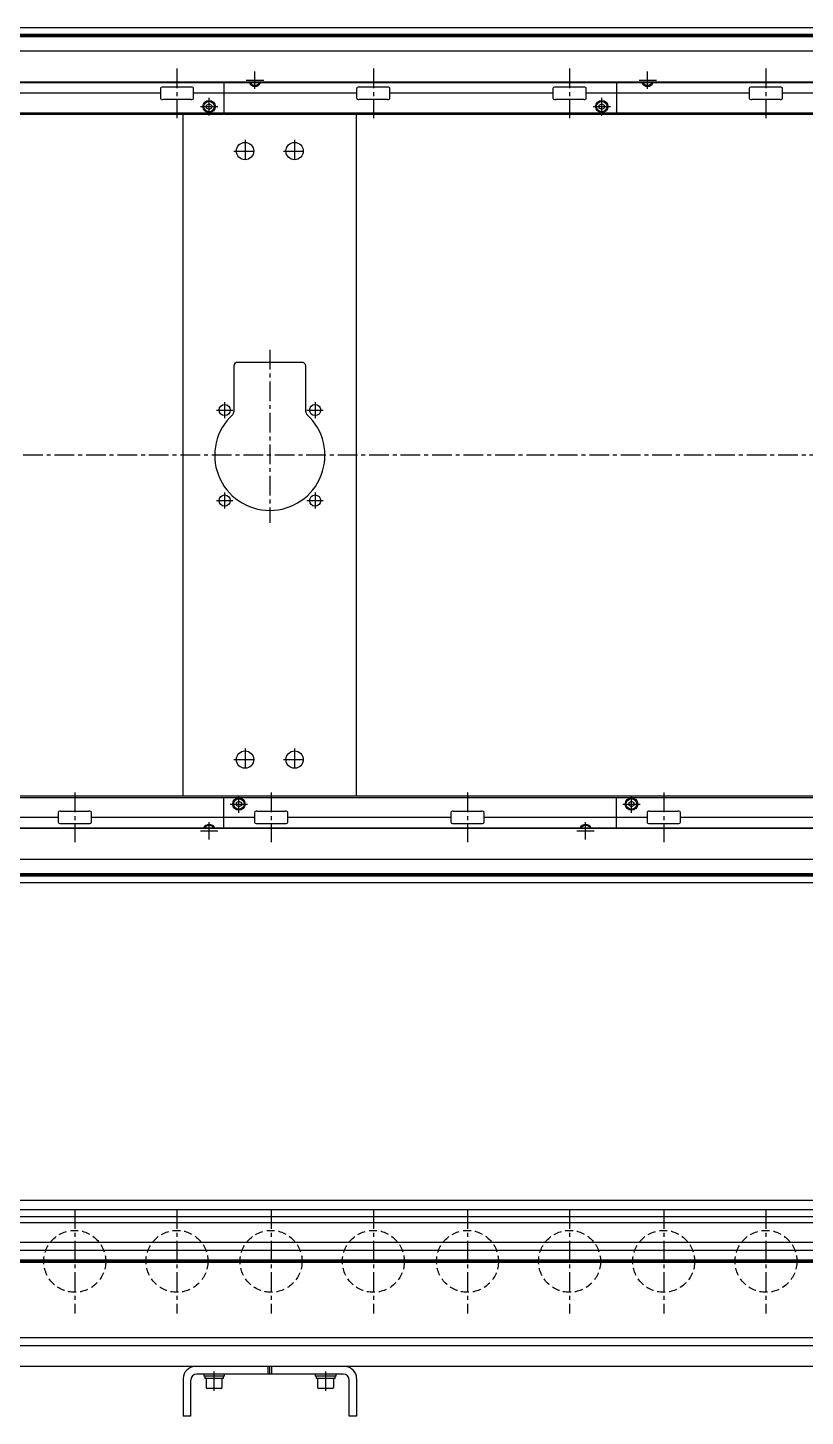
# Model space of a CAD drawing. Extents: x -10 to 4333, y -8 to 1201.
# Drawn here: x 2194 to 2822, y 28 to 1148 of the extents above; entities that cross this region are included whole.
import ezdxf

# ---------------------------------------------------------------- set-up
doc = ezdxf.new("R2010")
doc.units = 0
doc.header["$LTSCALE"] = 0.5
doc.linetypes.add('CENTER', pattern=[50.8, 31.75, -6.35, 6.35, -6.35])
doc.linetypes.add('DASHED', pattern=[19.05, 12.7, -6.35])
for name, color, linetype in [('MSM_CENTER', 1, 'CENTER'), ('MSM_CONTINUOUS', 7, 'CONTINUOUS'), ('MSM_DASHED', 4, 'DASHED')]:
    doc.layers.add(name, color=color, linetype=linetype)

msp = doc.modelspace()

# ---------------------------------------------------------------- linework, layer by layer
at = {"layer": 'MSM_CENTER'}
for p, q in [((2314.2, 1115.5), (2314.2, 1075.5)), ((2377.2, 1099.2), (2377.2, 1113.2)), ((2472.8, 1115.5), (2472.8, 1075.5)), ((2631.2, 1115.5), (2631.2, 1075.5)), ((2694.2, 1099.2), (2694.2, 1113.2)), ((2789.8, 1115.5), (2789.8, 1075.5)), ((2370.2, 1106.2), (2384.3, 1106.2)), ((2687.3, 1106.2), (2701.3, 1106.2)), ((2340.2, 1077.7), (2340.2, 1091.8)), ((2657.2, 1077.7), (2657.2, 1091.8)), ((2333.2, 1084.8), (2347.2, 1084.8)), ((2650.2, 1084.8), (2664.3, 1084.8)), ((2369.2, 1057.9), (2369.2, 1039.9)), ((2409.2, 1057.9), (2409.2, 1039.9)), ((2360.2, 1048.9), (2378.2, 1048.9)), ((2400.2, 1048.9), (2418.2, 1048.9)), ((2389.2, 888.4), (2389.2, 748.9)), ((2352.7, 846.4), (2352.7, 833.4)), ((2425.8, 846.4), (2425.8, 833.4)), ((2346.2, 839.9), (2359.2, 839.9)), ((2419.2, 839.9), (2432.2, 839.9)), ((3475.9, 803.4), (359.7, 803.4)), ((2352.7, 773.4), (2352.7, 760.4)), ((2425.8, 773.4), (2425.8, 760.4)), ((2346.2, 766.9), (2359.2, 766.9)), ((2419.2, 766.9), (2432.2, 766.9)), ((2369.2, 566.9), (2369.2, 548.9)), ((2409.2, 566.9), (2409.2, 548.9)), ((2360.2, 557.9), (2378.2, 557.9)), ((2400.2, 557.9), (2418.2, 557.9)), ((2231.7, 531.3), (2231.7, 491.3)), ((2364.2, 515), (2364.2, 529)), ((2390.2, 531.3), (2390.2, 491.3)), ((2548.8, 531.3), (2548.8, 491.3)), ((2681.2, 515), (2681.2, 529)), ((2707.2, 531.3), (2707.2, 491.3)), ((2357.2, 522), (2371.2, 522)), ((2674.2, 522), (2688.3, 522)), ((2340.2, 493.5), (2340.2, 507.5)), ((2644.2, 493.5), (2644.2, 507.5)), ((2333.2, 500.5), (2347.2, 500.5)), ((2637.2, 500.5), (2651.2, 500.5)), ((2231.7, 195), (2231.7, 111)), ((2314.2, 195), (2314.2, 111)), ((2390.2, 195), (2390.2, 111)), ((2472.8, 195), (2472.8, 111)), ((2548.8, 195), (2548.8, 111)), ((2631.2, 195), (2631.2, 111)), ((2707.2, 195), (2707.2, 111)), ((2789.8, 195), (2789.8, 111)), ((367.2, 153), (3466.3, 153)), ((2344.3, 48.4), (2344.3, 64)), ((2434.3, 48.4), (2434.3, 64))]:
    msp.add_line(p, q, dxfattribs=at)
at = {"layer": 'MSM_CONTINUOUS'}
for p, q in [((3465.8, 1148.4), (370.6, 1148.4)), ((3464.2, 1148.3), (372.2, 1148.3)), ((3439.6, 1142.9), (396.9, 1142.9)), ((3439.6, 1141.2), (396.9, 1141.2)), ((3439.5, 1142), (397, 1142)), ((3464.2, 1129.5), (372.2, 1129.5)), ((3464.2, 1104.1), (372.2, 1104.1)), ((3464.2, 1104.5), (422.2, 1104.5)), ((2300.8, 1099.5), (2300.8, 1091.5)), ((2325.7, 1100.5), (2302.8, 1100.5)), ((2327.7, 1091.5), (2327.7, 1099.5)), ((2352.2, 1104.1), (2352.2, 1079.4)), ((2377.2, 1103.9), (2376.9, 1104.1)), ((2377.6, 1104.1), (2377.2, 1103.9)), ((2459.3, 1099.5), (2459.3, 1091.5)), ((2484.2, 1100.5), (2461.3, 1100.5)), ((2486.2, 1091.5), (2486.2, 1099.5)), ((2617.8, 1099.5), (2617.8, 1091.5)), ((2642.7, 1100.5), (2619.8, 1100.5)), ((2644.7, 1091.5), (2644.7, 1099.5)), ((2669.2, 1104.1), (2669.2, 1079.4)), ((2694.2, 1103.9), (2693.9, 1104.1)), ((2694.6, 1104.1), (2694.2, 1103.9)), ((2776.3, 1099.5), (2776.3, 1091.5)), ((2801.2, 1100.5), (2778.3, 1100.5)), ((2803.2, 1091.5), (2803.2, 1099.5)), ((2300.8, 1095.5), (2169.2, 1095.5)), ((2325.7, 1090.5), (2302.8, 1090.5)), ((2459.3, 1095.5), (2327.7, 1095.5)), ((2338.2, 1085.9), (2340.2, 1087.1)), ((2340.2, 1087.1), (2342.2, 1085.9)), ((2484.2, 1090.5), (2461.3, 1090.5)), ((2617.8, 1095.5), (2486.2, 1095.5)), ((2642.7, 1090.5), (2619.8, 1090.5)), ((2776.3, 1095.5), (2644.7, 1095.5)), ((2655.2, 1085.9), (2657.2, 1087.1)), ((2657.2, 1087.1), (2659.2, 1085.9)), ((2801.2, 1090.5), (2778.3, 1090.5)), ((2934.8, 1095.5), (2803.2, 1095.5)), ((3461.8, 1079.4), (450.2, 1079.4)), ((3465.8, 1078.4), (450.2, 1078.4)), ((2319.2, 528.4), (2319.2, 1078.4)), ((2338.2, 1083.6), (2338.2, 1085.9)), ((2340.2, 1082.4), (2338.2, 1083.6)), ((2342.2, 1083.6), (2340.2, 1082.4)), ((2342.2, 1085.9), (2342.2, 1083.6)), ((2459.3, 528.4), (2459.3, 1078.4)), ((2655.2, 1083.6), (2655.2, 1085.9)), ((2657.2, 1082.4), (2655.2, 1083.6)), ((2659.2, 1083.6), (2657.2, 1082.4)), ((2659.2, 1085.9), (2659.2, 1083.6)), ((2360.2, 875.4), (2360.2, 838.5)), ((2415.2, 878.4), (2363.2, 878.4)), ((2418.2, 838.5), (2418.2, 875.4)), ((3465.8, 528.4), (450.2, 528.4)), ((450.2, 527.4), (3461.8, 527.4)), ((2352.2, 502.6), (2352.2, 527.4)), ((2669.2, 502.6), (2669.2, 527.4)), ((2220.3, 516.3), (2243.2, 516.3)), ((2362.2, 523.2), (2364.2, 524.4)), ((2362.2, 520.9), (2362.2, 523.2)), ((2364.2, 519.7), (2362.2, 520.9)), ((2364.2, 524.4), (2366.2, 523.2)), ((2366.2, 520.9), (2364.2, 519.7)), ((2366.2, 523.2), (2366.2, 520.9)), ((2378.8, 516.3), (2401.7, 516.3)), ((2537.3, 516.3), (2560.2, 516.3)), ((2679.2, 523.2), (2681.2, 524.4)), ((2679.2, 520.9), (2679.2, 523.2)), ((2681.2, 519.7), (2679.2, 520.9)), ((2681.2, 524.4), (2683.2, 523.2)), ((2683.2, 520.9), (2681.2, 519.7)), ((2683.2, 523.2), (2683.2, 520.9)), ((2695.8, 516.3), (2718.7, 516.3)), ((2086.7, 511.3), (2218.3, 511.3)), ((2218.3, 515.3), (2218.3, 507.3)), ((2220.3, 506.3), (2243.2, 506.3)), ((2245.2, 507.3), (2245.2, 515.3)), ((2245.2, 511.3), (2376.8, 511.3)), ((2376.8, 515.3), (2376.8, 507.3)), ((2378.8, 506.3), (2401.7, 506.3)), ((2403.7, 507.3), (2403.7, 515.3)), ((2403.7, 511.3), (2535.3, 511.3)), ((2535.3, 515.3), (2535.3, 507.3)), ((2537.3, 506.3), (2560.2, 506.3)), ((2562.2, 507.3), (2562.2, 515.3)), ((2562.2, 511.3), (2693.8, 511.3)), ((2693.8, 515.3), (2693.8, 507.3)), ((2695.8, 506.3), (2718.7, 506.3)), ((2720.7, 507.3), (2720.7, 515.3)), ((2720.7, 511.3), (2852.3, 511.3)), ((3464.2, 502.6), (372.2, 502.6)), ((3464.2, 502.2), (422.2, 502.2)), ((2339.9, 502.6), (2340.2, 502.9)), ((2340.2, 502.9), (2340.6, 502.6)), ((2643.9, 502.6), (2644.2, 502.9)), ((2644.2, 502.9), (2644.6, 502.6)), ((3464.2, 477.2), (372.2, 477.2)), ((3439.6, 465.6), (396.9, 465.6)), ((3439.6, 463.9), (396.9, 463.9)), ((3439.5, 464.7), (397, 464.7)), ((3465.8, 458.4), (370.6, 458.4)), ((3464.2, 458.4), (372.2, 458.4)), ((3464.2, 202), (372.2, 202)), ((3464.2, 194.6), (674.4, 194.6)), ((3348.2, 189), (676.7, 189)), ((3348.2, 184), (678.6, 184)), ((3248.2, 168.3), (667.2, 168.3)), ((3248.2, 161.8), (682.2, 161.8)), ((3248.2, 153.9), (682.2, 153.9)), ((3248.2, 153), (682.2, 153)), ((3248.2, 152.1), (682.2, 152.1)), ((3248.2, 91.3), (682.2, 91.3)), ((3248.2, 84.8), (679.7, 84.8)), ((3465.8, 68), (472.2, 68)), ((2387.8, 62), (2387.8, 68)), ((2389.2, 62), (2389.2, 68)), ((2390.8, 62), (2390.8, 68)), ((2319.2, 58.5), (2319.2, 28)), ((2325.2, 57), (2325.2, 28)), ((2448.3, 62), (2330.3, 62)), ((2335.8, 62), (2335.8, 60.4)), ((2352.7, 60.4), (2335.8, 60.4)), ((2336.6, 60.4), (2336.6, 58.4)), ((2351.9, 58.4), (2336.6, 58.4)), ((2337.8, 58.4), (2337.8, 51.2)), ((2350.8, 51.2), (2350.8, 58.4)), ((2351.9, 58.4), (2351.9, 60.4)), ((2352.7, 60.4), (2352.7, 62)), ((2425.8, 62), (2425.8, 60.4)), ((2442.8, 60.4), (2425.8, 60.4)), ((2426.6, 60.4), (2426.6, 58.4)), ((2441.9, 58.4), (2426.6, 58.4)), ((2427.8, 58.4), (2427.8, 51.2)), ((2440.8, 51.2), (2440.8, 58.4)), ((2441.9, 58.4), (2441.9, 60.4)), ((2442.8, 60.4), (2442.8, 62)), ((2453.3, 28), (2453.3, 57)), ((2459.3, 58.5), (2459.3, 28)), ((2349.9, 50.4), (2338.6, 50.4)), ((2439.9, 50.4), (2428.6, 50.4)), ((2325.2, 28), (2319.2, 28)), ((2459.3, 28), (2453.3, 28))]:
    msp.add_line(p, q, dxfattribs=at)
for centre, radius in [((2340.2, 1084.8), 5), ((2340.2, 1084.8), 4.25), ((2657.2, 1084.8), 5), ((2657.2, 1084.8), 4.25), ((2369.2, 1048.9), 7), ((2409.2, 1048.9), 7), ((2352.7, 839.9), 4.5), ((2425.8, 839.9), 4.5), ((2352.7, 766.9), 4.5), ((2425.8, 766.9), 4.5), ((2369.2, 557.9), 7), ((2409.2, 557.9), 7), ((2364.2, 522), 5), ((2681.2, 522), 5), ((2364.2, 522), 4.25), ((2681.2, 522), 4.25)]:
    msp.add_circle(centre, radius, dxfattribs=at)
for centre, radius, start, end in [((2301.7, 1099.4), 0.882, 115.5328, 172.1027), ((2302.8, 1097.1), 3.41, 89.6687, 115.2454), ((2325.7, 1097.1), 3.41, 64.7546, 90.3313), ((2326.8, 1099.4), 0.882, 7.8973, 64.4672), ((2377.2, 1106.2), 5, 204.8346, 335.1654), ((2377.2, 1106.2), 4.25, 209.6116, 330.3884), ((2460.2, 1099.4), 0.882, 115.5328, 172.1027), ((2461.3, 1097.1), 3.41, 89.6687, 115.2454), ((2484.2, 1097.1), 3.41, 64.7546, 90.3313), ((2485.3, 1099.4), 0.882, 7.8973, 64.4672), ((2618.7, 1099.4), 0.882, 115.5328, 172.1027), ((2619.8, 1097.1), 3.41, 89.6687, 115.2454), ((2642.7, 1097.1), 3.41, 64.7546, 90.3313), ((2643.8, 1099.4), 0.882, 7.8973, 64.4672), ((2694.2, 1106.2), 5, 204.8346, 335.1654), ((2694.2, 1106.2), 4.25, 209.6116, 330.3884), ((2777.2, 1099.4), 0.882, 115.5328, 172.1027), ((2778.3, 1097.1), 3.41, 89.6687, 115.2454), ((2801.2, 1097.1), 3.41, 64.7546, 90.3313), ((2802.3, 1099.4), 0.882, 7.8973, 64.4672), ((2301.7, 1091.6), 0.882, 187.8973, 244.4672), ((2302.8, 1093.9), 3.41, 244.7546, 270.3313), ((2325.7, 1093.9), 3.41, 269.6687, 295.2454), ((2326.8, 1091.6), 0.882, 295.5328, 352.1027), ((2460.2, 1091.6), 0.882, 187.8973, 244.4672), ((2461.3, 1093.9), 3.41, 244.7546, 270.3313), ((2484.2, 1093.9), 3.41, 269.6687, 295.2454), ((2485.3, 1091.6), 0.882, 295.5328, 352.1027), ((2618.7, 1091.6), 0.882, 187.8973, 244.4672), ((2619.8, 1093.9), 3.41, 244.7546, 270.3313), ((2642.7, 1093.9), 3.41, 269.6687, 295.2454), ((2643.8, 1091.6), 0.882, 295.5328, 352.1027), ((2777.2, 1091.6), 0.882, 187.8973, 244.4672), ((2778.3, 1093.9), 3.41, 244.7546, 270.3313), ((2801.2, 1093.9), 3.41, 269.6687, 295.2454), ((2802.3, 1091.6), 0.882, 295.5328, 352.1027), ((2363.2, 875.4), 3, 90, 180), ((2415.2, 875.4), 3, 0, 90), ((2389.2, 803.4), 44.5, 132.3521, 47.6479), ((2357.2, 838.5), 3, 312.3521, 360), ((2421.3, 838.5), 3, 180, 227.6479), ((2219.2, 515.2), 0.882, 115.5328, 172.1027), ((2220.3, 512.9), 3.41, 89.6687, 115.2454), ((2243.2, 512.9), 3.41, 64.7546, 90.3313), ((2244.3, 515.2), 0.882, 7.8973, 64.4672), ((2377.7, 515.2), 0.882, 115.5328, 172.1027), ((2378.8, 512.9), 3.41, 89.6687, 115.2454), ((2401.7, 512.9), 3.41, 64.7546, 90.3313), ((2402.8, 515.2), 0.882, 7.8973, 64.4672), ((2536.2, 515.2), 0.882, 115.5328, 172.1027), ((2537.3, 512.9), 3.41, 89.6687, 115.2454), ((2560.2, 512.9), 3.41, 64.7546, 90.3313), ((2561.3, 515.2), 0.882, 7.8973, 64.4672), ((2694.7, 515.2), 0.882, 115.5328, 172.1027), ((2695.8, 512.9), 3.41, 89.6687, 115.2454), ((2718.7, 512.9), 3.41, 64.7546, 90.3313), ((2719.8, 515.2), 0.882, 7.8973, 64.4672), ((2219.2, 507.4), 0.882, 187.8973, 244.4672), ((2220.3, 509.7), 3.41, 244.7546, 270.3313), ((2243.2, 509.7), 3.41, 269.6687, 295.2454), ((2244.3, 507.4), 0.882, 295.5328, 352.1027), ((2340.2, 500.5), 5, 24.8346, 155.1654), ((2340.2, 500.5), 4.25, 29.6116, 150.3884), ((2377.7, 507.4), 0.882, 187.8973, 244.4672), ((2378.8, 509.7), 3.41, 244.7546, 270.3313), ((2401.7, 509.7), 3.41, 269.6687, 295.2454), ((2402.8, 507.4), 0.882, 295.5328, 352.1027), ((2536.2, 507.4), 0.882, 187.8973, 244.4672), ((2537.3, 509.7), 3.41, 244.7546, 270.3313), ((2560.2, 509.7), 3.41, 269.6687, 295.2454), ((2561.3, 507.4), 0.882, 295.5328, 352.1027), ((2644.2, 500.5), 5, 24.8346, 155.1654), ((2644.2, 500.5), 4.25, 29.6116, 150.3884), ((2694.7, 507.4), 0.882, 187.8973, 244.4672), ((2695.8, 509.7), 3.41, 244.7546, 270.3313), ((2718.7, 509.7), 3.41, 269.6687, 295.2454), ((2719.8, 507.4), 0.882, 295.5328, 352.1027), ((2328.8, 58.5), 9.5, 90, 180), ((2449.8, 58.5), 9.5, 0, 90), ((2330.3, 57), 5, 90, 180), ((2448.3, 57), 5, 0, 90), ((2338.6, 51.2), 0.8, 180, 270), ((2349.9, 51.2), 0.8, 270, 0), ((2428.6, 51.2), 0.8, 180, 270), ((2439.9, 51.2), 0.8, 270, 0)]:
    msp.add_arc(centre, radius, start, end, dxfattribs=at)
at = {"layer": 'MSM_DASHED'}
for centre in [(2231.7, 153), (2314.2, 153), (2390.2, 153), (2472.8, 153), (2548.8, 153), (2631.2, 153), (2707.2, 153), (2789.8, 153)]:
    msp.add_circle(centre, 25, dxfattribs=at)

doc.saveas('drawing.dxf')
